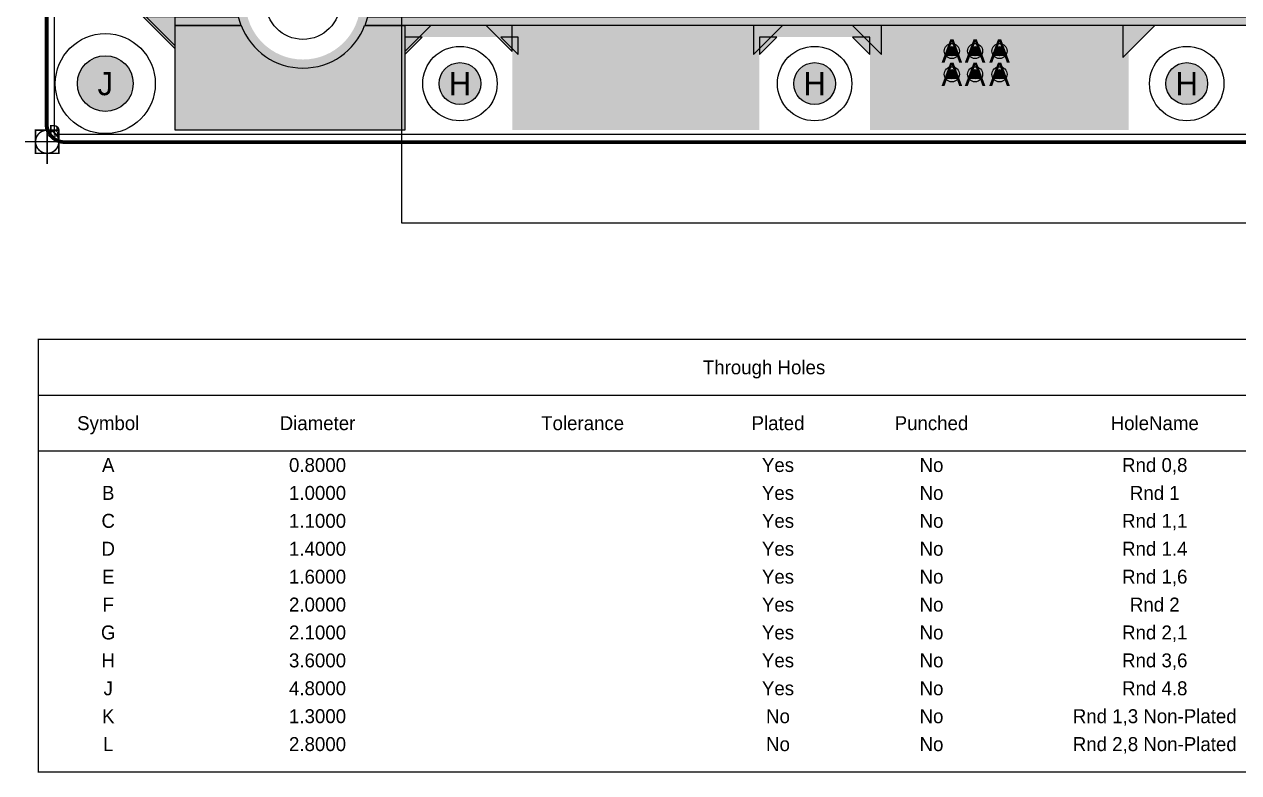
# Model space of a CAD drawing. Extents: x -2 to 260, y -54 to 137.
# Drawn here: x -2 to 102.5, y -54.3 to 10.1 of the extents above; entities that cross this region are included whole.
import ezdxf
from ezdxf.enums import TextEntityAlignment as Align

# ---------------------------------------------------------------- set-up
doc = ezdxf.new("R2010")
doc.units = 0
doc.header["$MEASUREMENT"] = 0
for name, color, linetype in [('ASSEMBLY_OUTLINES_TOP', 102, 'CONTINUOUS'), ('BOARD_ORIGIN', 255, 'CONTINUOUS'), ('BOARD_OUTLINE', 10, 'CONTINUOUS'), ('DRILL_DRAWING', 21, 'CONTINUOUS'), ('MANUFACTURING_OUTLINES', 10, 'CONTINUOUS'), ('MOUNTING_HOLE_PADS_LAYER14', 150, 'CONTINUOUS'), ('MOUNTING_HOLE_PADS_LAYER15', 230, 'CONTINUOUS'), ('MOUNTING_HOLES_LAYER_BOT17', 42, 'CONTINUOUS'), ('MOUNTING_HOLES_LAYER_TOP', 42, 'CONTINUOUS'), ('NC_DRILL_ORIGIN', 255, 'CONTINUOUS'), ('PLANE_DATA_LAYER_BOTTOM', 230, 'CONTINUOUS'), ('PLANE_DATA_LAYER_TOP', 150, 'CONTINUOUS'), ('PLANE_SHAPES_LAYER_BOTTOM', 230, 'CONTINUOUS'), ('PLANE_SHAPES_LAYER_TOP', 150, 'CONTINUOUS'), ('ROUTE_BORDER', 151, 'CONTINUOUS'), ('VIA_HOLES_LAYER_BOTTOM', 30, 'CONTINUOUS'), ('VIA_HOLES_LAYER_TOP', 30, 'CONTINUOUS'), ('VIA_PADS_LAYER_BOTTOM', 230, 'CONTINUOUS'), ('VIA_PADS_LAYER_TOP', 150, 'CONTINUOUS')]:
    doc.layers.add(name, color=color, linetype=linetype)
doc.styles.add('ARIAL', font='ARIAL.TTF')
doc.styles.add('VERIBEST_GERBER_0', font='txt')

msp = doc.modelspace()

# ---------------------------------------------------------------- hatches: boundary and pattern name
at = {"layer": 'MOUNTING_HOLES_LAYER_BOT17'}
h = msp.add_hatch(color=256, dxfattribs=at)
edge = h.paths.add_edge_path()
edge.add_arc((5, 5), 2.4, 0, 360)
h = msp.add_hatch(color=256, dxfattribs=at)
edge = h.paths.add_edge_path()
edge.add_arc((35.5, 5), 1.8, 0, 360)
h = msp.add_hatch(color=256, dxfattribs=at)
edge = h.paths.add_edge_path()
edge.add_arc((66, 5), 1.8, 0, 360)
h = msp.add_hatch(color=256, dxfattribs=at)
edge = h.paths.add_edge_path()
edge.add_arc((98, 5), 1.8, 0, 360)
at = {"layer": 'MOUNTING_HOLES_LAYER_TOP'}
h = msp.add_hatch(color=256, dxfattribs=at)
edge = h.paths.add_edge_path()
edge.add_arc((5, 5), 2.4, 0, 360)
h = msp.add_hatch(color=256, dxfattribs=at)
edge = h.paths.add_edge_path()
edge.add_arc((35.5, 5), 1.8, 0, 360)
h = msp.add_hatch(color=256, dxfattribs=at)
edge = h.paths.add_edge_path()
edge.add_arc((66, 5), 1.8, 0, 360)
h = msp.add_hatch(color=256, dxfattribs=at)
edge = h.paths.add_edge_path()
edge.add_arc((98, 5), 1.8, 0, 360)
at = {"layer": 'PLANE_DATA_LAYER_BOTTOM'}
h = msp.add_hatch(color=256, dxfattribs=at)
h.paths.add_polyline_path([(93, 1.0762, -0.4142135624), (92.9238, 1), (70.8262, 1, -0.4142135624), (70.75, 1.0762), (70.75, 7.499996), (70.749997, 7.500001), (69.250002, 8.999998, 0.2076843462), (69.249996, 9), (62.750004, 9, 0.2076843462), (62.749998, 8.999998), (61.250002, 7.500002), (61.25, 7.499996), (61.25, 1.0762, -0.4142135624), (61.1738, 1), (40.5762, 1, -0.4142135624), (40.5, 1.0762), (40.5, 7.499996), (40.499997, 7.500001), (39.000002, 8.999998, 0.2076843462), (38.999996, 9), (32.250004, 9, 0.2076843462), (32.249998, 8.999998), (30.750002, 7.500002), (30.75, 7.499996), (30.75, 1.0762, -0.4142135624), (30.6738, 1), (11.0762, 1, -0.4142135624), (11, 1.0762), (11, 8.249996), (10.999997, 8.250001), (8.250002, 10.999998, 0.2076843463), (8.249996, 11), (1.3262, 11, -0.4142135624), (1.25, 11.0762), (1.25, 18.1738, -0.4142135624), (1.3262, 18.25), (17.06923, 18.25), (66.71844, 18.249998, -0.1989133663), (66.772322, 18.22768), (75.499998, 9.500002, 0.2076843462), (75.500004, 9.5), (92.9238, 9.5, -0.4142135624), (93, 9.4238)], flags=0)
h.paths.add_polyline_path([(17.06923, 12, -1), (26.93077, 12, -1)], flags=0)
at = {"layer": 'PLANE_DATA_LAYER_TOP'}
h = msp.add_hatch(color=256, dxfattribs=at)
h.paths.add_polyline_path([(229.75, 50.218438), (229.749998, 49.03156), (229.749998, 49.031559, -0.1989099557), (229.72768, 48.977678), (229.272322, 48.52232, -0.1989133663), (229.21844, 48.500002), (222.000004, 48.5, 0.2076843458), (221.999998, 48.499998), (221.250002, 47.750002), (221.25, 47.749996), (221.25, 1.0762, -0.4142135624), (221.1738, 1), (217.3262, 1, -0.4142135624), (217.25, 1.0762), (217.25, 14.249996), (217.249997, 14.250001), (214.000002, 17.499998, 0.2076843458), (213.999996, 17.5), (209.250004, 17.5, 0.2076843458), (209.249998, 17.499998), (202.522322, 10.77232, -0.1989133663), (202.46844, 10.750002), (188.250004, 10.75, 0.2076843458), (188.249998, 10.749998), (184.000002, 6.500002), (184, 6.499996), (184, 1.0762, -0.4142135624), (183.9238, 1), (124.3262, 1, -0.4142135624), (124.25, 1.0762), (124.25, 6.999996), (124.249997, 7.000001), (121.250002, 9.999998, 0.2076843462), (121.249996, 10), (95.250004, 10, 0.2076843462), (95.249998, 9.999998), (92.500002, 7.250002), (92.5, 7.249996), (92.5, 1.0762, -0.4142135624), (92.4238, 1), (71.8262, 1, -0.4142135624), (71.75, 1.0762), (71.75, 7.499996), (71.749997, 7.500001), (69.250002, 9.999998, 0.2076843462), (69.249996, 10), (63.250004, 10, 0.2076843462), (63.249998, 9.999998), (60.750002, 7.500002), (60.75, 7.499996), (60.75, 1.0762, -0.4142135624), (60.6738, 1), (40.0762, 1, -0.4142135624), (40, 1.0762), (40, 7.749996), (39.999997, 7.750001), (37.750002, 9.999998, 0.2076843462), (37.749996, 10), (33.000004, 10, 0.2076843462), (32.999998, 9.999998), (30.750002, 7.750002), (30.75, 7.749996), (30.75, 1.0762, -0.4142135624), (30.6738, 1), (11.0762, 1, -0.4142135624), (11, 1.0762), (11, 7.999996), (10.999997, 8.000001), (8.250002, 10.749998, 0.2076843463), (8.249996, 10.75), (1.3262, 10.75, -0.4142135624), (1.25, 10.8262), (1.25, 24.9238, -0.4142135624), (1.3262, 25), (16.293644, 25), (69.798438, 24.999998), (75.21844, 24.999998, -0.1989133663), (75.272322, 24.97768), (76.72768, 23.522322, -0.1989099557), (76.749998, 23.468441), (76.749998, 23.46844), (76.75, 13.500004), (76.750003, 13.499999), (79.499998, 10.750002, 0.2076843462), (79.500004, 10.75), (160.499996, 10.75, 0.2076843458), (160.500002, 10.750002), (165.999998, 16.249998), (166, 16.250004), (166, 19.749996), (165.999997, 19.750001), (161.000002, 24.749998, 0.2076843458), (160.999996, 24.75), (130.750004, 24.75, 0.2076843458), (130.749998, 24.749998), (129.000002, 23.000002), (129, 22.999996), (128.999998, 21.03156), (128.999998, 21.031559, -0.1989099557), (128.97768, 20.977678), (128.272322, 20.27232, -0.1989133663), (128.21844, 20.250002), (120.53156, 20.250002, -0.1989133663), (120.477678, 20.27232), (119.77232, 20.977678, -0.1989099557), (119.750002, 21.031559), (119.750002, 21.03156), (119.75, 22.999996), (119.749997, 23.000001), (118.000002, 24.749998, 0.2076843461), (117.999996, 24.75), (104.03156, 24.750002, -0.1989133663), (103.977678, 24.77232), (102.02232, 26.727678, -0.1989099557), (102.000002, 26.781559), (102.000002, 36.718441, -0.1989099557), (102.02232, 36.772322), (105.227678, 39.97768, -0.1989133663), (105.28156, 39.999998), (112.674345, 40, -0.4100299079), (112.750537, 39.92489, 0.9857983568), (123.249463, 39.92489, -0.4100299079), (123.325655, 40), (145.749996, 40, 0.2076843458), (145.750002, 40.000002), (151.727678, 45.97768, -0.1989133663), (151.78156, 45.999998), (184.852185, 45.999999), (207.1738, 46, -0.4142135624), (207.25, 45.9238), (207.25, 26.000004), (207.250003, 25.999999), (208.999998, 24.250002, 0.2076843458), (209.000004, 24.25), (213.749996, 24.25, 0.2076843458), (213.750002, 24.250002), (214.249998, 24.749998), (214.25, 24.750004), (214.25, 26.749996), (214.249997, 26.750001), (210.77232, 30.227678, -0.1989099557), (210.750002, 30.281559), (210.750002, 45.968441, -0.1989099557), (210.77232, 46.022322), (215.477678, 50.72768, -0.1989133663), (215.53156, 50.749998), (229.21844, 50.749998, -0.1989133663), (229.272322, 50.72768), (229.727682, 50.27232, -0.1989099557), (229.75, 50.218439)], flags=0)
h.paths.add_polyline_path([(27.567765, 10.750006, 0.0552672029), (27.706356, 12.000003, 1), (16.293644, 12.000003, 0.0552672029), (16.432235, 10.750006), (16.432236, 10.750002, -0.0950355751), (16.443819, 10.723735, 0.0331781054), (16.661459, 10.000006), (16.66146, 10.000004, 0.2166091947), (16.661465, 9.999999, -0.2453066943), (16.714475, 9.953482, 0.6851498882), (27.285525, 9.953482, -0.2453066943), (27.338535, 9.999999, 0.2166091947), (27.33854, 10.000004), (27.338541, 10.000006, 0.0331781054), (27.556181, 10.723735, -0.0950355751), (27.567764, 10.750002)], flags=0)
h.paths.add_polyline_path([(69.798438, 17.75, -1), (76.201562, 17.75, -1)], flags=0)
h.paths.add_polyline_path([(104.957479, 32.444911, 4.8200877582), (104.042521, 32.444911, -0.6563617659), (104.042521, 32.305089, 0.6563625699), (104.042521, 30.194911, -0.6563617659), (104.042521, 30.055089, 4.8200877582), (104.957479, 30.055089, -0.6563617659), (104.957479, 30.194911, 0.6563625699), (104.957479, 32.305089, -0.6563617659)], flags=0)
h.paths.add_polyline_path([(120.46, 21.81, -1), (123.16, 21.81, -1)], flags=0)
h.paths.add_polyline_path([(125.54, 21.81, -1), (128.24, 21.81, -1)], flags=0)
h.paths.add_polyline_path([(132.5, 30, -1), (141.5, 30, -1)], flags=0)
h.paths.add_polyline_path([(184.852185, 40, -1), (195.147815, 40, -1)], flags=0)
at = {"layer": 'PLANE_SHAPES_LAYER_BOTTOM'}
h = msp.add_hatch(color=256, dxfattribs=at)
h.paths.add_polyline_path([(75.5, 1), (70.75, 1), (70.75, 9), (61.25, 9), (61.25, 1), (40.5, 1), (40.5, 9), (30.75, 9), (30.75, 1), (11, 1), (11, 11), (1.25, 11), (1.25, 18.25), (66.75, 18.25), (75.5, 9.5)])
h.paths.add_polyline_path([(17.06923, 12, -1), (26.93077, 12, -1)], flags=0)
for points in [[(8.25, 11), (11, 8.25), (11, 11)], [(30.75, 7.5), (32.25, 9), (30.75, 9)], [(39, 9), (40.5, 7.5), (40.5, 9)], [(61.25, 7.5), (62.75, 9), (61.25, 9)], [(69.25, 9), (70.75, 7.5), (70.75, 9)]]:
    msp.add_hatch(color=256, dxfattribs=at).paths.add_polyline_path(points, flags=0)
at = {"layer": 'PLANE_SHAPES_LAYER_TOP'}
for points in [[(8.25, 10.75), (11, 8), (11, 10.75)], [(16.661461, 10), (11, 10), (11, 10.75), (16.437851, 10.75, 0.0343608871)], [(124.25, 10), (27.338539, 10, 0.0343608871), (27.562149, 10.75), (124.25, 10.75)], [(30.75, 1), (11, 1), (11, 10), (16.696699, 10, 0.6916243593), (27.303301, 10), (30.75, 10)], [(30.75, 7.75), (33, 10), (30.75, 10)], [(37.75, 10), (40, 7.75), (40, 10)], [(60.75, 7.5), (63.25, 10), (60.75, 10)], [(69.25, 10), (71.75, 7.5), (71.75, 10)], [(92.5, 7.25), (95.25, 10), (92.5, 10)]]:
    msp.add_hatch(color=256, dxfattribs=at).paths.add_polyline_path(points, flags=0)
at = {"layer": 'VIA_HOLES_LAYER_BOTTOM'}
h = msp.add_hatch(color=256, dxfattribs=at)
edge = h.paths.add_edge_path()
edge.add_arc((77.8, 7.8), 0.4, 0, 360)
h = msp.add_hatch(color=256, dxfattribs=at)
edge = h.paths.add_edge_path()
edge.add_arc((79.8, 7.8), 0.4, 0, 360)
h = msp.add_hatch(color=256, dxfattribs=at)
edge = h.paths.add_edge_path()
edge.add_arc((81.9, 7.8), 0.4, 0, 360)
h = msp.add_hatch(color=256, dxfattribs=at)
edge = h.paths.add_edge_path()
edge.add_arc((77.8, 5.8), 0.4, 0, 360)
h = msp.add_hatch(color=256, dxfattribs=at)
edge = h.paths.add_edge_path()
edge.add_arc((79.8, 5.8), 0.4, 0, 360)
h = msp.add_hatch(color=256, dxfattribs=at)
edge = h.paths.add_edge_path()
edge.add_arc((81.9, 5.8), 0.4, 0, 360)
at = {"layer": 'VIA_HOLES_LAYER_TOP'}
h = msp.add_hatch(color=256, dxfattribs=at)
edge = h.paths.add_edge_path()
edge.add_arc((77.8, 7.8), 0.4, 0, 360)
h = msp.add_hatch(color=256, dxfattribs=at)
edge = h.paths.add_edge_path()
edge.add_arc((79.8, 7.8), 0.4, 0, 360)
h = msp.add_hatch(color=256, dxfattribs=at)
edge = h.paths.add_edge_path()
edge.add_arc((81.9, 7.8), 0.4, 0, 360)
h = msp.add_hatch(color=256, dxfattribs=at)
edge = h.paths.add_edge_path()
edge.add_arc((77.8, 5.8), 0.4, 0, 360)
h = msp.add_hatch(color=256, dxfattribs=at)
edge = h.paths.add_edge_path()
edge.add_arc((79.8, 5.8), 0.4, 0, 360)
h = msp.add_hatch(color=256, dxfattribs=at)
edge = h.paths.add_edge_path()
edge.add_arc((81.9, 5.8), 0.4, 0, 360)

# ---------------------------------------------------------------- linework, layer by layer
at = {"layer": 'ASSEMBLY_OUTLINES_TOP'}
msp.add_lwpolyline([(30.5, -7), (30.5, 128), (205.5, 128), (205.5, -7)], close=True, dxfattribs=at)
at = {"layer": 'BOARD_ORIGIN', "const_width": 0.127}
msp.add_lwpolyline([(-1, 0, -1), (1, 0, -1)], format="xyb", close=True, dxfattribs=at)
for points in [[(0, -1.905), (0, 1.905)], [(-1.905, 0), (1.905, 0)]]:
    msp.add_lwpolyline(points, dxfattribs=at)
at = {"layer": 'BOARD_OUTLINE', "const_width": 0.25}
msp.add_lwpolyline([(0, 1.5), (0, 118.5, -0.4142135624), (1.5, 120), (258.5, 120, -0.4142135624), (260, 118.5), (260, 1.5, -0.4142135624), (258.5, 0), (1.5, 0, -0.4142135624)], format="xyb", close=True, dxfattribs=at)
at = {"layer": 'DRILL_DRAWING', "const_width": 0.12}
msp.add_lwpolyline([(-0.75, -54.2), (-0.75, -17), (122.85, -17), (122.85, -54.2)], close=True, dxfattribs=at)
for points in [[(-0.75, -21.8), (122.85, -21.8)], [(-0.75, -26.6), (122.85, -26.6)]]:
    msp.add_lwpolyline(points, dxfattribs=at)
at = {"layer": 'MANUFACTURING_OUTLINES'}
msp.add_lwpolyline([(260.150405, 1.5, -0.4142135624), (258.5, -0.150405), (1.5, -0.150405, -0.4142135624), (-0.150405, 1.5), (-0.150405, 118.5, -0.4142135624), (1.5, 120.150405), (258.5, 120.150405, -0.4142135624), (260.150405, 118.5)], format="xyb", close=True, dxfattribs=at)
at = {"layer": 'MOUNTING_HOLE_PADS_LAYER14'}
for centre, radius in [((22, 12), 3.2), ((5, 5), 4.3), ((35.5, 5), 3.2), ((66, 5), 3.2), ((98, 5), 3.2)]:
    msp.add_circle(centre, radius, dxfattribs=at)
at = {"layer": 'MOUNTING_HOLE_PADS_LAYER15'}
for centre, radius in [((22, 12), 3.2), ((5, 5), 4.3), ((35.5, 5), 3.2), ((66, 5), 3.2), ((98, 5), 3.2)]:
    msp.add_circle(centre, radius, dxfattribs=at)
at = {"layer": 'MOUNTING_HOLES_LAYER_BOT17'}
for centre, radius in [((5, 5), 2.4), ((35.5, 5), 1.8), ((66, 5), 1.8), ((98, 5), 1.8)]:
    msp.add_circle(centre, radius, dxfattribs=at)
at = {"layer": 'MOUNTING_HOLES_LAYER_TOP'}
for centre, radius in [((5, 5), 2.4), ((35.5, 5), 1.8), ((66, 5), 1.8), ((98, 5), 1.8)]:
    msp.add_circle(centre, radius, dxfattribs=at)
at = {"layer": 'NC_DRILL_ORIGIN', "const_width": 0.127}
msp.add_lwpolyline([(-1, -1), (-1, 1), (1, 1), (1, -1)], close=True, dxfattribs=at)
for points in [[(0, -1.905), (0, 1.905)], [(-1.905, 0), (1.905, 0)]]:
    msp.add_lwpolyline(points, dxfattribs=at)
at = {"layer": 'PLANE_SHAPES_LAYER_BOTTOM'}
for points in [[(8.25, 11), (11, 8.25), (11, 11)], [(30.75, 7.5), (32.25, 9), (30.75, 9)], [(39, 9), (40.5, 7.5), (40.5, 9)], [(61.25, 7.5), (62.75, 9), (61.25, 9)], [(69.25, 9), (70.75, 7.5), (70.75, 9)]]:
    msp.add_lwpolyline(points, close=True, dxfattribs=at)
msp.add_solid([(75.5, 1), (93, 1), (75.5, 9.5), (93, 9.5)], dxfattribs=at)
at = {"layer": 'PLANE_SHAPES_LAYER_TOP'}
for points in [[(8.25, 10.75), (11, 8), (11, 10.75)], [(30.75, 7.75), (33, 10), (30.75, 10)], [(37.75, 10), (40, 7.75), (40, 10)], [(60.75, 7.5), (63.25, 10), (60.75, 10)], [(69.25, 10), (71.75, 7.5), (71.75, 10)], [(92.5, 7.25), (95.25, 10), (92.5, 10)]]:
    msp.add_lwpolyline(points, close=True, dxfattribs=at)
for points in [[(16.661461, 10), (11, 10), (11, 10.75), (16.437851, 10.75, 0.0343608871)], [(124.25, 10), (27.338539, 10, 0.0343608871), (27.562149, 10.75), (124.25, 10.75)], [(30.75, 1), (11, 1), (11, 10), (16.696699, 10, 0.6916243593), (27.303301, 10), (30.75, 10)]]:
    msp.add_lwpolyline(points, format="xyb", close=True, dxfattribs=at)
for points in [[(40, 1), (60.75, 1), (40, 10), (60.75, 10)], [(71.75, 1), (92.5, 1), (71.75, 10), (92.5, 10)]]:
    msp.add_solid(points, dxfattribs=at)
at = {"layer": 'ROUTE_BORDER'}
msp.add_lwpolyline([(0.635, 0.635), (0.635, 119.5), (259.5, 119.5), (259.5, 0.635)], close=True, dxfattribs=at)
at = {"layer": 'VIA_HOLES_LAYER_BOTTOM'}
for centre in [(77.8, 7.8), (79.8, 7.8), (81.9, 7.8), (77.8, 5.8), (79.8, 5.8), (81.9, 5.8)]:
    msp.add_circle(centre, 0.4, dxfattribs=at)
at = {"layer": 'VIA_HOLES_LAYER_TOP'}
for centre in [(77.8, 7.8), (79.8, 7.8), (81.9, 7.8), (77.8, 5.8), (79.8, 5.8), (81.9, 5.8)]:
    msp.add_circle(centre, 0.4, dxfattribs=at)
at = {"layer": 'VIA_PADS_LAYER_BOTTOM'}
for centre in [(77.8, 7.8), (79.8, 7.8), (81.9, 7.8), (77.8, 5.8), (79.8, 5.8), (81.9, 5.8)]:
    msp.add_circle(centre, 0.65, dxfattribs=at)
at = {"layer": 'VIA_PADS_LAYER_TOP'}
for centre in [(77.8, 7.8), (79.8, 7.8), (81.9, 7.8), (77.8, 5.8), (79.8, 5.8), (81.9, 5.8)]:
    msp.add_circle(centre, 0.65, dxfattribs=at)

# ---------------------------------------------------------------- texts
at = {"layer": 'BOARD_ORIGIN', "style": 'ARIAL'}
msp.add_text('B', height=1, dxfattribs=at).set_placement((0.127, 0.127), align=Align.BOTTOM_LEFT)
at = {"layer": 'DRILL_DRAWING', "style": 'VERIBEST_GERBER_0'}
for s, height, p in [('A', 2, (77.8, 7.8)), ('A', 2, (79.8, 7.8)), ('A', 2, (81.9, 7.8)), ('A', 2, (77.8, 5.8)), ('A', 2, (79.8, 5.8)), ('A', 2, (81.9, 5.8)), ('J', 2, (5, 5)), ('H', 2, (35.5, 5)), ('H', 2, (66, 5)), ('H', 2, (98, 5)), ('Through Holes', 1.2, (61.65, -19.4)), ('Symbol', 1.2, (5.25, -24.2)), ('Diameter', 1.2, (23.25, -24.2)), ('Tolerance', 1.2, (46.05, -24.2)), ('Plated', 1.2, (62.85, -24.2)), ('Punched', 1.2, (76.05, -24.2)), ('HoleName', 1.2, (95.25, -24.2)), ('Rnd 0,8', 1.2, (95.25, -27.8)), ('A', 1.2, (5.25, -27.8)), ('0.8000', 1.2, (23.25, -27.8)), ('Yes', 1.2, (62.85, -27.8)), ('No', 1.2, (76.05, -27.8)), ('B', 1.2, (5.25, -30.2)), ('1.0000', 1.2, (23.25, -30.2)), ('Yes', 1.2, (62.85, -30.2)), ('No', 1.2, (76.05, -30.2)), ('Rnd 1', 1.2, (95.25, -30.2)), ('C', 1.2, (5.25, -32.6)), ('1.1000', 1.2, (23.25, -32.6)), ('Yes', 1.2, (62.85, -32.6)), ('No', 1.2, (76.05, -32.6)), ('Rnd 1,1', 1.2, (95.25, -32.6)), ('D', 1.2, (5.25, -35)), ('1.4000', 1.2, (23.25, -35)), ('Yes', 1.2, (62.85, -35)), ('No', 1.2, (76.05, -35)), ('Rnd 1.4', 1.2, (95.25, -35)), ('E', 1.2, (5.25, -37.4)), ('1.6000', 1.2, (23.25, -37.4)), ('Yes', 1.2, (62.85, -37.4)), ('No', 1.2, (76.05, -37.4)), ('Rnd 1,6', 1.2, (95.25, -37.4)), ('F', 1.2, (5.25, -39.8)), ('2.0000', 1.2, (23.25, -39.8)), ('Yes', 1.2, (62.85, -39.8)), ('No', 1.2, (76.05, -39.8)), ('Rnd 2', 1.2, (95.25, -39.8)), ('G', 1.2, (5.25, -42.2)), ('2.1000', 1.2, (23.25, -42.2)), ('Yes', 1.2, (62.85, -42.2)), ('No', 1.2, (76.05, -42.2)), ('Rnd 2,1', 1.2, (95.25, -42.2)), ('H', 1.2, (5.25, -44.6)), ('3.6000', 1.2, (23.25, -44.6)), ('Yes', 1.2, (62.85, -44.6)), ('No', 1.2, (76.05, -44.6)), ('Rnd 3,6', 1.2, (95.25, -44.6)), ('J', 1.2, (5.25, -47)), ('4.8000', 1.2, (23.25, -47)), ('Yes', 1.2, (62.85, -47)), ('No', 1.2, (76.05, -47)), ('Rnd 4.8', 1.2, (95.25, -47)), ('K', 1.2, (5.25, -49.4)), ('1.3000', 1.2, (23.25, -49.4)), ('No', 1.2, (62.85, -49.4)), ('No', 1.2, (76.05, -49.4)), ('Rnd 1,3 Non-Plated', 1.2, (95.25, -49.4)), ('Rnd 2,8 Non-Plated', 1.2, (95.25, -51.8)), ('L', 1.2, (5.25, -51.8)), ('2.8000', 1.2, (23.25, -51.8)), ('No', 1.2, (62.85, -51.8)), ('No', 1.2, (76.05, -51.8))]:
    msp.add_text(s, height=height, dxfattribs=at).set_placement(p, align=Align.MIDDLE_CENTER)
at = {"layer": 'NC_DRILL_ORIGIN', "style": 'ARIAL'}
msp.add_text('D', height=1, dxfattribs=at).set_placement((0.127, 0.127), align=Align.BOTTOM_LEFT)

doc.saveas('drawing.dxf')
